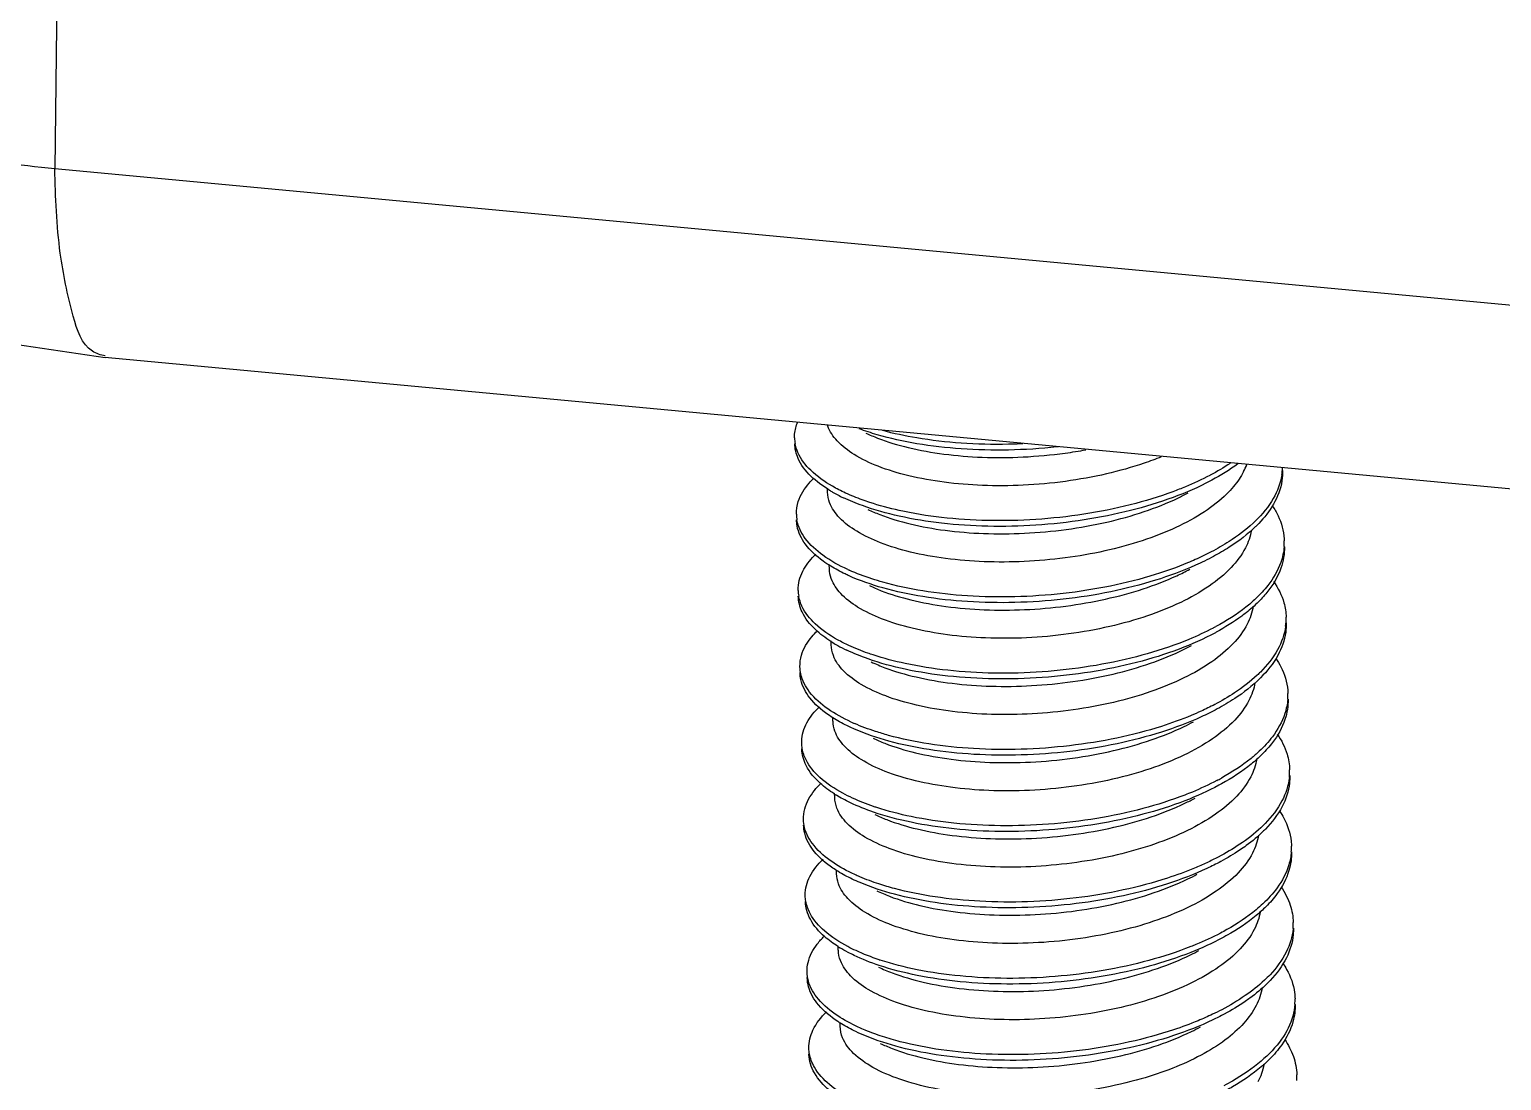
# Model space of a CAD drawing. Header units: millimetres. Extents: x 1690 to 2009, y -242 to -21.
# Drawn here: x 1729.34 to 1736.29, y -211.73 to -206.77 of the extents above; entities that cross this region are included whole.
import ezdxf

# ---------------------------------------------------------------- set-up
doc = ezdxf.new("R2010")
doc.units = ezdxf.units.MM
doc.layers.add('3_ALL_AXES', color=7, linetype='Continuous')

# ---------------------------------------------------------------- blocks, each defined once
blk = doc.blocks.new('u40')
at = {"color": 7, "linetype": 'Continuous'}
for p, q in [((-91.3994, 31.5822), (-91.4264, 29.3218)), ((-19.6267, 22.5912), (-91.4264, 29.3218)), ((-19.39, 21.7012), (-91.1897, 28.4318))]:
    blk.add_line(p, q, dxfattribs=at)
blk.add_lwpolyline([(-95.545, 31.5833), (-95.517, 31.197), (-95.2949, 30.5127), (-94.8391, 29.8707), (-94.1518, 29.3177), (-93.249, 28.8803), (-92.1671, 28.5752), (-91.1894, 28.4318)], dxfattribs=at)
for centre, radius, start, end in [((-87.7549, 28.0569), 0.1796, 181.81195, 190.26885), ((-86.5621, 28.9913), 1.262, 297.74225, 297.88599), ((-86.0869, 28.0329), 0.3064, 332.6686, 339.48045), ((-85.9053, 27.918), 0.2742, 351.13879, 358.49049), ((-87.4169, 28.3864), 0.6804, 238.67599, 240.19567), ((-87.3696, 28.47), 0.7764, 240.23764, 244.4834), ((-87.7545, 27.694), 0.1715, 180.92944, 190.44722), ((-86.2098, 28.1239), 0.6473, 313.14919, 314.21271), ((-86.2189, 28.1337), 0.6606, 312.79873, 313.15156), ((-86.1856, 28.0729), 0.6137, 314.20166, 316.13038), ((-85.8928, 27.5593), 0.2703, 355.59217, 1.20668), ((-87.295, 28.2786), 0.933, 245.38479, 245.83468), ((-87.7413, 27.3366), 0.1764, 181.7774, 190.35677), ((-85.8872, 27.1979), 0.2731, 352.4994, 1.47897), ((-86.537, 28.2552), 1.244, 297.74313, 298.39087), ((-87.4329, 27.612), 0.6169, 237.56336, 238.64813), ((-87.3971, 27.6713), 0.6863, 238.67127, 240.89484), ((-87.346, 27.7634), 0.7915, 240.90488, 244.46006), ((-85.8793, 26.8393), 0.2737, 355.60421, 1.16608), ((-87.2754, 27.565), 0.9401, 245.38424, 246.41141), ((-85.8677, 26.4777), 0.2704, 353.85145, 1.5158), ((-86.512, 27.5194), 1.2264, 297.73889, 298.90223), ((-87.4183, 26.888), 0.6125, 237.52375, 238.61911), ((-85.8654, 26.1192), 0.2766, 355.63265, 1.15056), ((-85.8481, 25.7575), 0.2677, 355.20691, 1.53375), ((-87.4026, 26.1656), 0.6099, 237.49137, 238.58491), ((-87.1286, 26.8078), 1.2854, 251.55138, 251.81162), ((-85.8509, 25.399), 0.2789, 355.67293, 1.15825), ((-85.8262, 25.0375), 0.2627, 355.76476, 1.55231)]:
    blk.add_arc(centre, radius, start, end, dxfattribs=at)
for points, start_tangent, end_tangent in [([(-91.4264, 29.3218), (-92.4382, 29.4704), (-93.3581, 29.7019), (-94.1507, 30.0075), (-94.7856, 30.3753), (-95.2384, 30.7912), (-95.4919, 31.2394), (-95.5445, 31.5796)], (-0.994989, 0.09998), (0.007672, 0.999971)), ([(-91.1887, 28.4392), (-91.2484, 28.4603), (-91.3391, 28.626), (-91.4005, 28.9232), (-91.4264, 29.3218)], (-0.991931, 0.126783), (-0.015932, 0.999873)), ([(-87.9344, 28.0512), (-87.934, 28.0696), (-87.9195, 28.1267)], (-0.030505, 0.999535), (0.38736, 0.921929)), ([(-86.2036, 27.9621), (-86.2844, 27.9321), (-86.462, 27.8817), (-86.656, 27.8464), (-86.8551, 27.8282), (-87.0476, 27.8272), (-87.2283, 27.8422), (-87.3956, 27.8728), (-87.5399, 27.9176), (-87.6534, 27.9732), (-87.7332, 28.0372), (-87.7778, 28.1071), (-87.7794, 28.1118)], (-0.926616, -0.37601), (-0.305204, 0.952287)), ([(-86.6891, 28.0096), (-86.6962, 28.0088), (-86.9247, 27.9944), (-87.148, 27.9998), (-87.3573, 28.0243), (-87.5443, 28.0665), (-87.6297, 28.0945)], (-0.994071, -0.108732), (-0.937781, 0.347227)), ([(-86.8575, 28.0236), (-86.9253, 28.0214), (-87.1486, 28.0268), (-87.3579, 28.0513), (-87.5197, 28.0864)], (-0.998974, -0.045285), (-0.965142, 0.261725)), ([(-87.7706, 27.8052), (-87.8578, 27.8715), (-87.918, 27.955), (-87.9338, 28.0242)], (-0.854114, 0.520086), (-0.030505, 0.999535)), ([(-87.6941, 27.7913), (-87.7557, 27.823), (-87.8584, 27.8985), (-87.9186, 27.982), (-87.9316, 28.0249)], (-0.907852, 0.419291), (-0.177268, 0.984163)), ([(-87.5974, 28.0743), (-87.5423, 28.0505), (-87.3975, 28.0058), (-87.2295, 27.9752), (-87.0483, 27.9604), (-86.8559, 27.9616), (-86.6572, 27.9799), (-86.5591, 27.9955)], (0.90195, -0.43184), (0.983701, 0.179813)), ([(-85.9747, 27.8744), (-86.0898, 27.8205)], (-0.88505, -0.465496), (-0.923735, -0.383032)), ([(-85.8783, 27.9312), (-85.9719, 27.8758)], (-0.83243, -0.554131), (-0.88388, -0.467715)), ([(-85.8417, 27.9294), (-85.9649, 27.8522)], (-0.80437, -0.594128), (-0.881157, -0.472824)), ([(-85.8148, 27.8922), (-85.836, 27.8565), (-85.8625, 27.8215), (-85.894, 27.7873)], (-0.458428, -0.888732), (-0.71076, -0.703435)), ([(-85.6343, 27.8758), (-85.6745, 27.7656), (-85.7584, 27.66)], (-0.154435, -0.988003), (-0.716723, -0.697358)), ([(-85.6305, 27.898), (-85.6337, 27.8488), (-85.6738, 27.7386), (-85.7432, 27.6476)], (0.024343, -0.999704), (-0.692845, -0.721087)), ([(-87.9259, 27.6912), (-87.917, 27.7511), (-87.8658, 27.8377), (-87.8432, 27.8615)], (-0.017353, 0.999849), (0.717342, 0.696722)), ([(-85.9649, 27.8522), (-85.9712, 27.8488), (-86.1474, 27.7707), (-86.3489, 27.7086), (-86.5678, 27.6644), (-86.7953, 27.6395), (-87.0225, 27.6345), (-87.2403, 27.649), (-87.4401, 27.682), (-87.614, 27.7318), (-87.7041, 27.7693)], (-0.881157, -0.472824), (-0.902037, 0.431659)), ([(-86.0898, 27.8205), (-86.1481, 27.7977), (-86.3496, 27.7356), (-86.5684, 27.6914), (-86.7959, 27.6665), (-87.0231, 27.6615), (-87.2409, 27.676), (-87.4407, 27.709), (-87.5797, 27.7468)], (-0.923735, -0.383032), (-0.950083, 0.311997)), ([(-85.894, 27.7873), (-85.999, 27.7033), (-86.1346, 27.6284), (-86.2931, 27.5663), (-86.4696, 27.518), (-86.6575, 27.4851), (-86.8501, 27.468), (-87.04, 27.4672), (-87.2213, 27.4823), (-87.3872, 27.5128), (-87.5284, 27.5563), (-87.641, 27.6108), (-87.7226, 27.6748), (-87.7691, 27.7463), (-87.7783, 27.7947)], (-0.71076, -0.703435), (-0.02812, 0.999605)), ([(-87.5797, 27.7468), (-87.6146, 27.7588), (-87.6941, 27.7913)], (-0.950083, 0.311997), (-0.907852, 0.419291)), ([(-87.589, 27.7142), (-87.5324, 27.6899), (-87.3891, 27.6457), (-87.2241, 27.6155), (-87.0424, 27.6004), (-86.8495, 27.6014), (-86.6518, 27.6194), (-86.4607, 27.654), (-86.2845, 27.7034), (-86.1254, 27.7674), (-86.0771, 27.7919)], (0.901925, -0.431892), (0.88081, 0.473469)), ([(-85.6786, 27.7302), (-85.6522, 27.6842), (-85.6229, 27.5746), (-85.6225, 27.565)], (0.559242, -0.829004), (0.021528, -0.999768)), ([(-87.7635, 27.4459), (-87.8, 27.4703), (-87.8831, 27.55), (-87.9225, 27.6359), (-87.9253, 27.6642)], (-0.851951, 0.523622), (-0.017353, 0.999849)), ([(-87.6837, 27.4304), (-87.8006, 27.4973), (-87.8838, 27.577), (-87.9231, 27.6629)], (-0.909116, 0.416543), (-0.182549, 0.983197)), ([(-85.7701, 27.6489), (-85.8828, 27.5627), (-85.9678, 27.5134)], (-0.733741, -0.679429), (-0.88574, -0.464181)), ([(-85.7578, 27.633), (-85.8822, 27.5357), (-85.9564, 27.4921)], (-0.716723, -0.697358), (-0.88102, -0.47308)), ([(-85.7781, 27.6152), (-85.8064, 27.5322)], (-0.164767, -0.986332), (-0.458428, -0.888732)), ([(-85.8064, 27.5322), (-85.8735, 27.4396), (-85.9772, 27.3523), (-86.1118, 27.2751), (-86.269, 27.2115), (-86.4468, 27.1612), (-86.6408, 27.1261), (-86.8399, 27.108), (-87.0324, 27.1072), (-87.2127, 27.1223), (-87.3794, 27.1529), (-87.5234, 27.1976), (-87.6367, 27.2533), (-87.7166, 27.3173), (-87.761, 27.3871), (-87.7699, 27.4345)], (-0.458428, -0.888732), (-0.028519, 0.999593)), ([(-85.6233, 27.5385), (-85.6392, 27.4636), (-85.7002, 27.3551), (-85.7578, 27.2925)], (-0.076403, -0.997077), (-0.728701, -0.684832)), ([(-85.6219, 27.538), (-85.6385, 27.4366), (-85.6996, 27.3281), (-85.7438, 27.2784)], (0.021528, -0.999768), (-0.707804, -0.706409)), ([(-87.9176, 27.3311), (-87.9175, 27.3443), (-87.89, 27.4322), (-87.8336, 27.5026)], (-0.029707, 0.999559), (0.723037, 0.69081)), ([(-85.9564, 27.4921), (-86.0421, 27.4502), (-86.2311, 27.3793), (-86.4418, 27.3254), (-86.6658, 27.2902), (-86.8943, 27.2746), (-87.1182, 27.2788), (-87.3286, 27.3022), (-87.5171, 27.3434), (-87.6764, 27.4003), (-87.6957, 27.4093)], (-0.88102, -0.47308), (-0.902459, 0.430776)), ([(-86.0796, 27.4612), (-86.2317, 27.4063), (-86.4424, 27.3524), (-86.6665, 27.3172), (-86.895, 27.3016), (-87.1188, 27.3058), (-87.3292, 27.3292), (-87.5177, 27.3704), (-87.5691, 27.386)], (-0.923133, -0.384481), (-0.95086, 0.309621)), ([(-85.9678, 27.5134), (-86.0427, 27.4772), (-86.0796, 27.4612)], (-0.88574, -0.464181), (-0.923133, -0.384481)), ([(-87.6957, 27.4093), (-87.7635, 27.4459)], (-0.902459, 0.430776), (-0.851951, 0.523622)), ([(-87.5691, 27.386), (-87.677, 27.4273)], (-0.95086, 0.309621), (-0.912359, 0.409392)), ([(-87.5805, 27.3542), (-87.5255, 27.3304), (-87.3849, 27.2867), (-87.22, 27.256), (-87.0388, 27.2405), (-86.8484, 27.241), (-86.6545, 27.2579), (-86.4663, 27.2908), (-86.2893, 27.3389), (-86.1302, 27.4011), (-86.0686, 27.4318)], (0.901931, -0.431881), (0.880799, 0.47349)), ([(-85.673, 27.3742), (-85.6243, 27.273), (-85.6142, 27.2049)], (0.568595, -0.822618), (0.025226, -0.999682)), ([(-87.7638, 27.0913), (-87.836, 27.1467), (-87.8988, 27.2298), (-87.917, 27.3041)], (-0.843932, 0.53645), (-0.029707, 0.999559)), ([(-87.6775, 27.0713), (-87.7315, 27.0987), (-87.8366, 27.1737), (-87.8994, 27.2568), (-87.9148, 27.3049)], (-0.907658, 0.419711), (-0.178568, 0.983928)), ([(-85.7578, 27.2925), (-85.8037, 27.2529), (-85.9455, 27.1608)], (-0.728701, -0.684832), (-0.879715, -0.475502)), ([(-85.7438, 27.2784), (-85.8031, 27.2259), (-85.8228, 27.2108)], (-0.707804, -0.706409), (-0.802564, -0.596566)), ([(-85.7694, 27.2571), (-85.7979, 27.1721)], (-0.156973, -0.987603), (-0.458428, -0.888732)), ([(-85.7979, 27.1721), (-85.8643, 27.0804), (-85.9647, 26.9951), (-86.0965, 26.9184), (-86.2532, 26.8539), (-86.4293, 26.8033), (-86.619, 26.7679), (-86.8125, 26.749), (-87.0043, 26.7464), (-87.1883, 26.7602), (-87.3582, 26.7898), (-87.5041, 26.8333), (-87.6193, 26.8877), (-87.7031, 26.9519), (-87.7514, 27.024), (-87.7614, 27.0746)], (-0.458428, -0.888732), (-0.029009, 0.999579)), ([(-85.8228, 27.2108), (-85.9449, 27.1338), (-85.948, 27.1321)], (-0.802564, -0.596566), (-0.881073, -0.47298)), ([(-85.6136, 27.1779), (-85.6158, 27.1352), (-85.6533, 27.0249), (-85.7348, 26.9189), (-85.7377, 26.916)], (0.025226, -0.999682), (-0.711665, -0.702519)), ([(-87.909, 26.9711), (-87.9018, 27.0257), (-87.8532, 27.1126), (-87.8268, 27.141)], (-0.018959, 0.99982), (0.716373, 0.697717)), ([(-85.948, 27.1321), (-86.1193, 27.0548), (-86.3196, 26.9916), (-86.5376, 26.9464), (-86.7649, 26.9203), (-86.9923, 26.9141), (-87.2109, 26.9275), (-87.412, 26.9595), (-87.5877, 27.0083), (-87.6872, 27.0492)], (-0.881073, -0.47298), (-0.901993, 0.431751)), ([(-85.9579, 27.1542), (-86.0732, 27.1003)], (-0.885034, -0.465526), (-0.923817, -0.382835)), ([(-85.6165, 27.1622), (-85.654, 27.0519), (-85.7354, 26.9459), (-85.7501, 26.9317)], (-0.131218, -0.991354), (-0.729242, -0.684255)), ([(-87.5631, 27.0268), (-87.5883, 27.0353), (-87.6775, 27.0713)], (-0.950046, 0.31211), (-0.907658, 0.419711)), ([(-87.5721, 26.9941), (-87.5079, 26.9668), (-87.3611, 26.923), (-87.1905, 26.8933), (-87.0066, 26.8796), (-86.8159, 26.8822), (-86.6212, 26.9012), (-86.4303, 26.937), (-86.2544, 26.9878), (-86.0988, 27.052), (-86.0602, 27.0718)], (0.901854, -0.43204), (0.880827, 0.473438)), ([(-86.0732, 27.1003), (-86.12, 27.0818), (-86.3202, 27.0186), (-86.5383, 26.9734), (-86.7655, 26.9473), (-86.993, 26.9411), (-87.2115, 26.9545), (-87.4126, 26.9865), (-87.5631, 27.0268)], (-0.923817, -0.382835), (-0.950046, 0.31211)), ([(-87.9051, 26.9376), (-87.909, 26.9711)], (-0.211105, 0.977463), (-0.018959, 0.99982)), ([(-85.6623, 27.0109), (-85.6384, 26.9705), (-85.6065, 26.861), (-85.6057, 26.8449)], (0.560935, -0.82786), (0.020766, -0.999784)), ([(-87.7467, 26.7259), (-87.7769, 26.7457), (-87.8625, 26.8249), (-87.9045, 26.9106), (-87.9084, 26.9441)], (-0.85189, 0.523721), (-0.018959, 0.99982)), ([(-87.667, 26.7104), (-87.7775, 26.7727), (-87.8632, 26.8519), (-87.9051, 26.9376)], (-0.909073, 0.416637), (-0.211105, 0.977463)), ([(-85.7501, 26.9317), (-85.8575, 26.8481), (-85.9512, 26.7932)], (-0.729242, -0.684255), (-0.885868, -0.463938)), ([(-85.7377, 26.916), (-85.8569, 26.8211), (-85.9395, 26.772)], (-0.711665, -0.702519), (-0.881065, -0.472995)), ([(-85.7611, 26.896), (-85.7895, 26.812)], (-0.160902, -0.98697), (-0.458428, -0.888732)), ([(-87.9008, 26.611), (-87.9008, 26.6189), (-87.876, 26.7069), (-87.8166, 26.7826)], (-0.02792, 0.99961), (0.723101, 0.690743)), ([(-85.7895, 26.812), (-85.8569, 26.7192), (-85.9613, 26.6315), (-86.0971, 26.554), (-86.2558, 26.4901), (-86.4331, 26.4404), (-86.6268, 26.4056), (-86.8256, 26.3878), (-87.018, 26.3872), (-87.1982, 26.4025), (-87.3633, 26.433), (-87.5066, 26.4775), (-87.6198, 26.5331), (-87.6998, 26.5973), (-87.7442, 26.6674), (-87.753, 26.7144)], (-0.458428, -0.888732), (-0.028339, 0.999598)), ([(-85.9395, 26.772), (-86.0148, 26.7347), (-86.2024, 26.6629), (-86.412, 26.608), (-86.6355, 26.5716), (-86.864, 26.5549), (-87.0884, 26.5579), (-87.2998, 26.5802), (-87.4898, 26.6204), (-87.651, 26.6765), (-87.6788, 26.6891)], (-0.881065, -0.472995), (-0.90246, 0.430774)), ([(-85.9512, 26.7932), (-86.0155, 26.7617), (-86.0629, 26.741)], (-0.885868, -0.463938), (-0.923171, -0.384389)), ([(-85.6064, 26.8183), (-85.6201, 26.75), (-85.6785, 26.6412), (-85.7408, 26.5724)], (-0.076251, -0.997089), (-0.728694, -0.684839)), ([(-85.6051, 26.8179), (-85.6194, 26.723), (-85.6779, 26.6142), (-85.7266, 26.5586)], (0.020766, -0.999784), (-0.707488, -0.706725)), ([(-87.6788, 26.6891), (-87.7467, 26.7259)], (-0.90246, 0.430774), (-0.85189, 0.523721)), ([(-87.5525, 26.666), (-87.6516, 26.7035)], (-0.950746, 0.309971), (-0.916396, 0.400273)), ([(-87.5637, 26.6341), (-87.5082, 26.6101), (-87.3632, 26.5654), (-87.1948, 26.5348), (-87.0132, 26.5201), (-86.8208, 26.5214), (-86.6221, 26.5399), (-86.4287, 26.5754), (-86.2516, 26.6258), (-86.0958, 26.6893), (-86.0518, 26.7117)], (0.901947, -0.431847), (0.880818, 0.473454)), ([(-86.0629, 26.741), (-86.203, 26.6899), (-86.4127, 26.635), (-86.6361, 26.5986), (-86.8646, 26.5819), (-87.089, 26.5849), (-87.3004, 26.6072), (-87.4905, 26.6474), (-87.5525, 26.666)], (-0.923171, -0.384389), (-0.950746, 0.309971)), ([(-85.6557, 26.6534), (-85.6094, 26.5594), (-85.5973, 26.4848)], (0.56719, -0.823587), (0.025914, -0.999664)), ([(-87.898, 26.5849), (-87.9008, 26.611)], (-0.179286, 0.983797), (-0.02792, 0.99961)), ([(-87.7471, 26.3713), (-87.814, 26.4219), (-87.8794, 26.5046), (-87.9002, 26.584)], (-0.843564, 0.537029), (-0.02792, 0.99961)), ([(-87.6609, 26.3513), (-87.7072, 26.3745), (-87.8147, 26.4489), (-87.8801, 26.5316), (-87.898, 26.5849)], (-0.907482, 0.42009), (-0.179286, 0.983797)), ([(-85.7266, 26.5586), (-85.779, 26.5116), (-85.9187, 26.4188), (-85.9311, 26.412)], (-0.707488, -0.706725), (-0.880999, -0.473117)), ([(-85.7408, 26.5724), (-85.7796, 26.5386), (-85.9193, 26.4458)], (-0.728694, -0.684839), (-0.875414, -0.483374)), ([(-85.7527, 26.5356), (-85.781, 26.452)], (-0.162524, -0.986705), (-0.458428, -0.888732)), ([(-87.8921, 26.2509), (-87.8864, 26.3004), (-87.8404, 26.3874), (-87.8105, 26.4204)], (-0.021047, 0.999778), (0.715343, 0.698774)), ([(-85.781, 26.452), (-85.8474, 26.3602), (-85.9477, 26.275), (-86.0792, 26.1985), (-86.2358, 26.134), (-86.4118, 26.0833), (-86.6017, 26.0478), (-86.7952, 26.0289), (-86.9869, 26.0263), (-87.1709, 26.04), (-87.3411, 26.0696), (-87.4873, 26.1133), (-87.6026, 26.1677), (-87.6863, 26.2319), (-87.7345, 26.3039), (-87.7446, 26.3545)], (-0.458428, -0.888732), (-0.028987, 0.99958)), ([(-85.9311, 26.412), (-86.0914, 26.3389), (-86.2903, 26.2748), (-86.5075, 26.2284), (-86.7345, 26.2012), (-86.9621, 26.1938), (-87.1815, 26.206), (-87.3839, 26.237), (-87.5612, 26.2849), (-87.6704, 26.3291)], (-0.880999, -0.473117), (-0.901969, 0.4318)), ([(-85.9412, 26.434), (-86.0566, 26.3801)], (-0.885047, -0.465501), (-0.923889, -0.38266)), ([(-85.5988, 26.4487), (-85.6336, 26.3382), (-85.7126, 26.2319), (-85.7331, 26.2117)], (-0.107698, -0.994184), (-0.728994, -0.68452)), ([(-85.5967, 26.4578), (-85.5982, 26.4217), (-85.633, 26.3112), (-85.7119, 26.2049), (-85.7205, 26.1962)], (0.025914, -0.999664), (-0.710947, -0.703246)), ([(-87.6704, 26.3291), (-87.7065, 26.3475), (-87.7372, 26.3651)], (-0.901969, 0.4318), (-0.853676, 0.520804)), ([(-87.5464, 26.3067), (-87.5619, 26.3119), (-87.6609, 26.3513)], (-0.950029, 0.312161), (-0.907482, 0.42009)), ([(-87.5552, 26.274), (-87.4991, 26.2498), (-87.3558, 26.2056), (-87.191, 26.1754), (-87.0094, 26.1602), (-86.8167, 26.1611), (-86.6189, 26.1791), (-86.4275, 26.2136), (-86.2513, 26.263), (-86.0922, 26.327), (-86.0433, 26.3517)], (0.901931, -0.43188), (0.880808, 0.473474)), ([(-86.0566, 26.3801), (-86.092, 26.3659), (-86.2909, 26.3018), (-86.5082, 26.2554), (-86.7351, 26.2282), (-86.9628, 26.2208), (-87.1821, 26.233), (-87.3845, 26.264), (-87.5464, 26.3067)], (-0.923889, -0.38266), (-0.950029, 0.312161)), ([(-85.6459, 26.2915), (-85.6249, 26.2567), (-85.5903, 26.1475), (-85.5888, 26.1248)], (0.562454, -0.826828), (0.020432, -0.999791)), ([(-87.8871, 26.2123), (-87.8921, 26.2509)], (-0.239312, 0.970943), (-0.021047, 0.999778)), ([(-87.7299, 26.0058), (-87.7537, 26.0212), (-87.8418, 26.0999), (-87.8864, 26.1853), (-87.8915, 26.2239)], (-0.85188, 0.523737), (-0.021047, 0.999778)), ([(-87.6504, 25.9903), (-87.7543, 26.0482), (-87.8424, 26.1269), (-87.8871, 26.2123)], (-0.908974, 0.416853), (-0.239312, 0.970943)), ([(-85.7331, 26.2117), (-85.8324, 26.1335), (-85.9345, 26.073)], (-0.728994, -0.68452), (-0.886001, -0.463683)), ([(-85.7205, 26.1962), (-85.8019, 26.1274)], (-0.710947, -0.703246), (-0.80693, -0.590648)), ([(-85.7441, 26.1767), (-85.7726, 26.0919)], (-0.157607, -0.987502), (-0.458428, -0.888732)), ([(-87.8839, 25.8909), (-87.884, 25.8936), (-87.8619, 25.9817), (-87.7998, 26.0624)], (-0.02517, 0.999683), (0.722678, 0.691185)), ([(-85.7726, 26.0919), (-85.8401, 25.999), (-85.9446, 25.9113), (-86.0806, 25.8337), (-86.2394, 25.7698), (-86.4164, 25.7202), (-86.6096, 25.6855), (-86.8082, 25.6677), (-87.0007, 25.667), (-87.1813, 25.6823), (-87.3461, 25.7128), (-87.4893, 25.7572), (-87.6026, 25.8128), (-87.6829, 25.8771), (-87.7274, 25.9474), (-87.7361, 25.9943)], (-0.458428, -0.888732), (-0.028287, 0.9996)), ([(-85.9345, 26.073), (-85.9884, 26.0464), (-86.0463, 26.0208)], (-0.886001, -0.463683), (-0.923234, -0.384239)), ([(-85.8019, 26.1274), (-85.8317, 26.1065), (-85.9227, 26.0519)], (-0.80693, -0.590648), (-0.881114, -0.472904)), ([(-85.5896, 26.0981), (-85.6011, 26.0364), (-85.657, 25.9274), (-85.7238, 25.8524)], (-0.075822, -0.997121), (-0.728643, -0.684894)), ([(-85.5882, 26.0978), (-85.6005, 26.0094), (-85.6564, 25.9004), (-85.7094, 25.8387)], (0.020432, -0.999791), (-0.707135, -0.707078)), ([(-87.6619, 25.969), (-87.7299, 26.0058)], (-0.90243, 0.430836), (-0.85188, 0.523737)), ([(-85.9227, 26.0519), (-85.9877, 26.0194), (-86.1737, 25.9466), (-86.3823, 25.8906), (-86.6052, 25.8531), (-86.8336, 25.8352), (-87.0585, 25.8371), (-87.2709, 25.8583), (-87.4624, 25.8975), (-87.6255, 25.9526), (-87.6619, 25.969)], (-0.881114, -0.472904), (-0.90243, 0.430836)), ([(-87.5359, 25.946), (-87.6262, 25.9796), (-87.6504, 25.9903)], (-0.950628, 0.310332), (-0.908974, 0.416853)), ([(-87.5468, 25.914), (-87.4859, 25.8879), (-87.3426, 25.8444), (-87.175, 25.8143), (-86.9915, 25.7998), (-86.7984, 25.8016), (-86.6026, 25.8201), (-86.4134, 25.8549), (-86.2366, 25.905), (-86.0782, 25.9696), (-86.0349, 25.9916)], (0.901879, -0.43199), (0.880827, 0.473437)), ([(-86.0463, 26.0208), (-86.1743, 25.9736), (-86.3829, 25.9176), (-86.6058, 25.8801), (-86.8342, 25.8622), (-87.0591, 25.8641), (-87.2715, 25.8853), (-87.4631, 25.9245), (-87.5359, 25.946)], (-0.923234, -0.384239), (-0.950628, 0.310332)), ([(-85.6382, 25.9324), (-85.5946, 25.8457), (-85.5804, 25.7647)], (0.565494, -0.824753), (0.026331, -0.999653)), ([(-87.8812, 25.8649), (-87.8839, 25.8909)], (-0.179258, 0.983802), (-0.02517, 0.999683)), ([(-87.7304, 25.6513), (-87.7919, 25.6971), (-87.8599, 25.7794), (-87.8833, 25.8639)], (-0.843264, 0.5375), (-0.02517, 0.999683)), ([(-87.6442, 25.6313), (-87.6827, 25.6503), (-87.7926, 25.7241), (-87.8606, 25.8064), (-87.8812, 25.8649)], (-0.907333, 0.420412), (-0.179258, 0.983802)), ([(-85.7238, 25.8524), (-85.7556, 25.8243), (-85.8932, 25.7308), (-85.9245, 25.7138)], (-0.728643, -0.684894), (-0.885088, -0.465424)), ([(-85.7094, 25.8387), (-85.755, 25.7973), (-85.8925, 25.7038), (-85.9143, 25.6919)], (-0.707135, -0.707078), (-0.880949, -0.473212)), ([(-85.736, 25.8147), (-85.7642, 25.7319)], (-0.165734, -0.98617), (-0.458428, -0.888732)), ([(-85.7642, 25.7319), (-85.8306, 25.6401), (-85.931, 25.5548), (-86.0613, 25.4789), (-86.217, 25.4145), (-86.3928, 25.3637), (-86.5833, 25.3279), (-86.7776, 25.3088), (-86.9684, 25.3062), (-87.1524, 25.3197), (-87.3234, 25.3493), (-87.4707, 25.3933), (-87.5866, 25.4481), (-87.6699, 25.5122), (-87.7178, 25.5842), (-87.7277, 25.6343)], (-0.458428, -0.888732), (-0.028862, 0.999583)), ([(-85.9245, 25.7138), (-86.0399, 25.6599)], (-0.885088, -0.465424), (-0.923948, -0.382518)), ([(-85.5813, 25.7352), (-85.6135, 25.6246), (-85.6898, 25.5179), (-85.7161, 25.4917)], (-0.084018, -0.996464), (-0.728821, -0.684704)), ([(-85.5798, 25.7377), (-85.5806, 25.7082), (-85.6128, 25.5976), (-85.6892, 25.4909), (-85.7034, 25.4764)], (0.026331, -0.999653), (-0.710322, -0.703877)), ([(-87.8752, 25.5308), (-87.8708, 25.5751), (-87.8275, 25.6623), (-87.7942, 25.6997)], (-0.023383, 0.999727), (0.714223, 0.699918)), ([(-87.6535, 25.609), (-87.6821, 25.6233), (-87.7205, 25.6451)], (-0.901972, 0.431795), (-0.853368, 0.521309)), ([(-85.9143, 25.6919), (-86.0635, 25.6231), (-86.2611, 25.558), (-86.4774, 25.5105), (-86.7041, 25.4822), (-86.932, 25.4736), (-87.1521, 25.4847), (-87.3557, 25.5145), (-87.5347, 25.5615), (-87.6535, 25.609)], (-0.880949, -0.473212), (-0.901972, 0.431795)), ([(-86.0399, 25.6599), (-86.0641, 25.6501), (-86.2617, 25.585), (-86.4781, 25.5375), (-86.7047, 25.5092), (-86.9326, 25.5006), (-87.1527, 25.5117), (-87.3563, 25.5415), (-87.5298, 25.5867)], (-0.923948, -0.382518), (-0.950034, 0.312146)), ([(-87.5353, 25.5885), (-87.6442, 25.6313)], (-0.948607, 0.316457), (-0.907333, 0.420412)), ([(-87.5384, 25.5539), (-87.474, 25.5266), (-87.3274, 25.4827), (-87.1569, 25.4531), (-86.973, 25.4394), (-86.7821, 25.4419), (-86.5876, 25.461), (-86.3969, 25.4967), (-86.2209, 25.5475), (-86.0651, 25.6118), (-86.0265, 25.6316)], (0.901853, -0.432044), (0.880828, 0.473437)), ([(-87.8688, 25.487), (-87.8752, 25.5308)], (-0.26712, 0.963663), (-0.023383, 0.999727)), ([(-87.7131, 25.2857), (-87.7303, 25.2967), (-87.8209, 25.3749), (-87.8682, 25.46), (-87.8746, 25.5038)], (-0.851925, 0.523664), (-0.023383, 0.999727)), ([(-85.6295, 25.572), (-85.6115, 25.5429), (-85.5742, 25.4339), (-85.572, 25.4046)], (0.563829, -0.825891), (0.020496, -0.99979)), ([(-87.6338, 25.2703), (-87.7309, 25.3237), (-87.8215, 25.4019), (-87.8688, 25.487)], (-0.908832, 0.417161), (-0.26712, 0.963663)), ([(-85.7161, 25.4917), (-85.8074, 25.4189), (-85.9179, 25.3527)], (-0.728821, -0.684704), (-0.886124, -0.463448)), ([(-85.7034, 25.4764), (-85.7855, 25.4069)], (-0.710322, -0.703877), (-0.807327, -0.590104)), ([(-85.7272, 25.4572), (-85.7557, 25.3718)], (-0.155381, -0.987855), (-0.458428, -0.888732)), ([(-85.7557, 25.3718), (-85.8138, 25.2891), (-85.9015, 25.21), (-86.0153, 25.1381), (-86.1495, 25.0763), (-86.2985, 25.0261)], (-0.458428, -0.888732), (-0.961322, -0.275429)), ([(-85.5727, 25.378), (-85.5824, 25.3228), (-85.6356, 25.2136), (-85.7318, 25.1101), (-85.8672, 25.0159), (-85.9078, 24.9935)], (-0.075194, -0.997169), (-0.885148, -0.465309)), ([(-85.7855, 25.4069), (-85.8067, 25.3919), (-85.9058, 25.3318)], (-0.807327, -0.590104), (-0.88116, -0.472819)), ([(-85.5714, 25.3776), (-85.5817, 25.2958), (-85.635, 25.1866), (-85.6923, 25.1189)], (0.020496, -0.99979), (-0.706774, -0.707439)), ([(-87.8671, 25.1708), (-87.8476, 25.2564), (-87.783, 25.3422)], (-0.021756, 0.999763), (0.721754, 0.69215)), ([(-85.9058, 25.3318), (-85.9607, 25.304), (-86.1451, 25.2303), (-86.3526, 25.1733), (-86.5749, 25.1347), (-86.8032, 25.1156), (-87.0286, 25.1163), (-87.242, 25.1364), (-87.435, 25.1746), (-87.5999, 25.2288), (-87.6451, 25.2489)], (-0.88116, -0.472819), (-0.902378, 0.430945)), ([(-86.0296, 25.3006), (-86.1458, 25.2573), (-86.3532, 25.2003), (-86.5755, 25.1617), (-86.8039, 25.1426), (-87.0292, 25.1433), (-87.2426, 25.1634), (-87.4356, 25.2016), (-87.5194, 25.2259)], (-0.923306, -0.384065), (-0.950511, 0.31069)), ([(-85.9179, 25.3527), (-85.9614, 25.331), (-86.0296, 25.3006)], (-0.886124, -0.463448), (-0.923306, -0.384065)), ([(-86.2985, 25.0261), (-86.4929, 24.9811), (-86.7, 24.9536), (-86.9065, 24.9452), (-87.1014, 24.955), (-87.2805, 24.9817), (-87.4381, 25.0244), (-87.5651, 25.0805), (-87.6558, 25.1465), (-87.7077, 25.22), (-87.7193, 25.2742)], (-0.961322, -0.275429), (-0.030782, 0.999526)), ([(-87.6451, 25.2489), (-87.7131, 25.2857)], (-0.902378, 0.430945), (-0.851925, 0.523664)), ([(-87.5194, 25.2259), (-87.6006, 25.2559), (-87.6338, 25.2703)], (-0.950511, 0.31069), (-0.908832, 0.417161)), ([(-87.5299, 25.1938), (-87.4741, 25.1697), (-87.3289, 25.125), (-87.1601, 25.0945), (-86.9781, 25.0798), (-86.7857, 25.0812), (-86.587, 25.0998), (-86.3937, 25.1354), (-86.2169, 25.1859), (-86.0614, 25.2494), (-86.018, 25.2715)], (0.901943, -0.431854), (0.88082, 0.473452)), ([(-87.8644, 25.1449), (-87.867, 25.1682), (-87.8671, 25.1708)], (-0.178373, 0.983963), (-0.021756, 0.999763)), ([(-85.6207, 25.2114), (-85.5799, 25.1321), (-85.5635, 25.0446)], (0.563449, -0.826151), (0.026405, -0.999651)), ([(-87.7135, 24.9312), (-87.7697, 24.9723), (-87.8403, 25.0542), (-87.8664, 25.1412), (-87.8664, 25.1438)], (-0.843046, 0.537842), (-0.021756, 0.999763)), ([(-87.6276, 24.9113), (-87.6581, 24.9262), (-87.7703, 24.9993), (-87.8409, 25.0812), (-87.8644, 25.1449)], (-0.907217, 0.420663), (-0.178373, 0.983963)), ([(-85.6923, 25.1189), (-85.7312, 25.0831), (-85.8665, 24.9889), (-85.8974, 24.9717)], (-0.706774, -0.707439), (-0.880914, -0.473277)), ([(-85.7194, 25.0928), (-85.7473, 25.0117)], (-0.172605, -0.984991), (-0.458428, -0.888732))]:
    blk.add_spline(points, degree=3, dxfattribs=dict(at, start_tangent=start_tangent, end_tangent=end_tangent))
at = {"layer": '3_ALL_AXES', "color": 7, "linetype": 'Continuous'}
for p, q in [((-87.7785, 27.7946), (-87.7789, 27.8136)), ((-87.7701, 27.4345), (-87.7705, 27.453)), ((-87.7616, 27.0745), (-87.7621, 27.094)), ((-87.7532, 26.7144), (-87.7536, 26.7323)), ((-87.7448, 26.3544), (-87.7452, 26.3743)), ((-87.7363, 25.9943), (-87.7367, 26.0115)), ((-87.7279, 25.6342), (-87.7284, 25.6544)), ((-87.7195, 25.2742), (-87.7198, 25.2908))]:
    blk.add_line(p, q, dxfattribs=at)

msp = doc.modelspace()

# ---------------------------------------------------------------- block references
msp.add_blockref('u40', (1820.8852, -236.7483))

doc.saveas('drawing.dxf')
